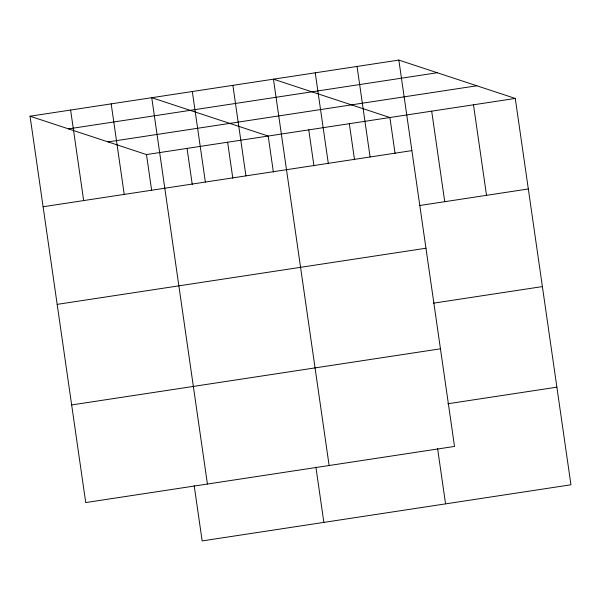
<?xml version="1.0" encoding="UTF-8"?>
<svg xmlns="http://www.w3.org/2000/svg" width="601" height="601" viewBox="0 0 601 601"><rect width="100%" height="100%" fill="white"/><g stroke="black" fill="none" stroke-linecap="round" stroke-linejoin="round"><path stroke-width="0.9" d="M398.839 60.085L454.514 446.43L85.725 502.564L30.05 116.218L398.839 60.085L515.275 98.436L570.95 484.782L202.161 540.915L194.198 485.661M68.476 128.877L437.265 72.744M108.06 141.911L476.856 85.778M30.05 116.218L146.486 154.57L515.275 98.436M43.099 206.752L411.888 150.618M419.288 205.565L528.324 188.969M57.163 304.369L425.951 248.236M433.359 303.182L542.387 286.587M71.654 404.946L440.443 348.813M447.85 403.759L556.887 387.164M473.483 104.799L486.525 195.325M431.683 111.155L444.732 201.688M395.082 153.548L389.891 117.518L273.447 79.174L329.123 465.52M437.596 448.609L445.559 503.863M357.047 66.448L370.088 156.981M349.324 123.693L354.515 159.723M315.247 72.811L328.296 163.344M308.756 129.869L313.947 165.899M273.38 172.074L268.189 136.044L151.752 97.693L207.42 484.038M315.901 467.135L323.864 522.389M232.887 85.35L245.929 175.875M227.621 142.219L232.812 178.249M192.32 91.525L205.362 182.05M187.054 148.394L192.245 184.424M146.486 154.57L151.677 190.592M111.185 103.868L124.227 194.401M70.617 110.043L83.659 200.576"/></g></svg>
